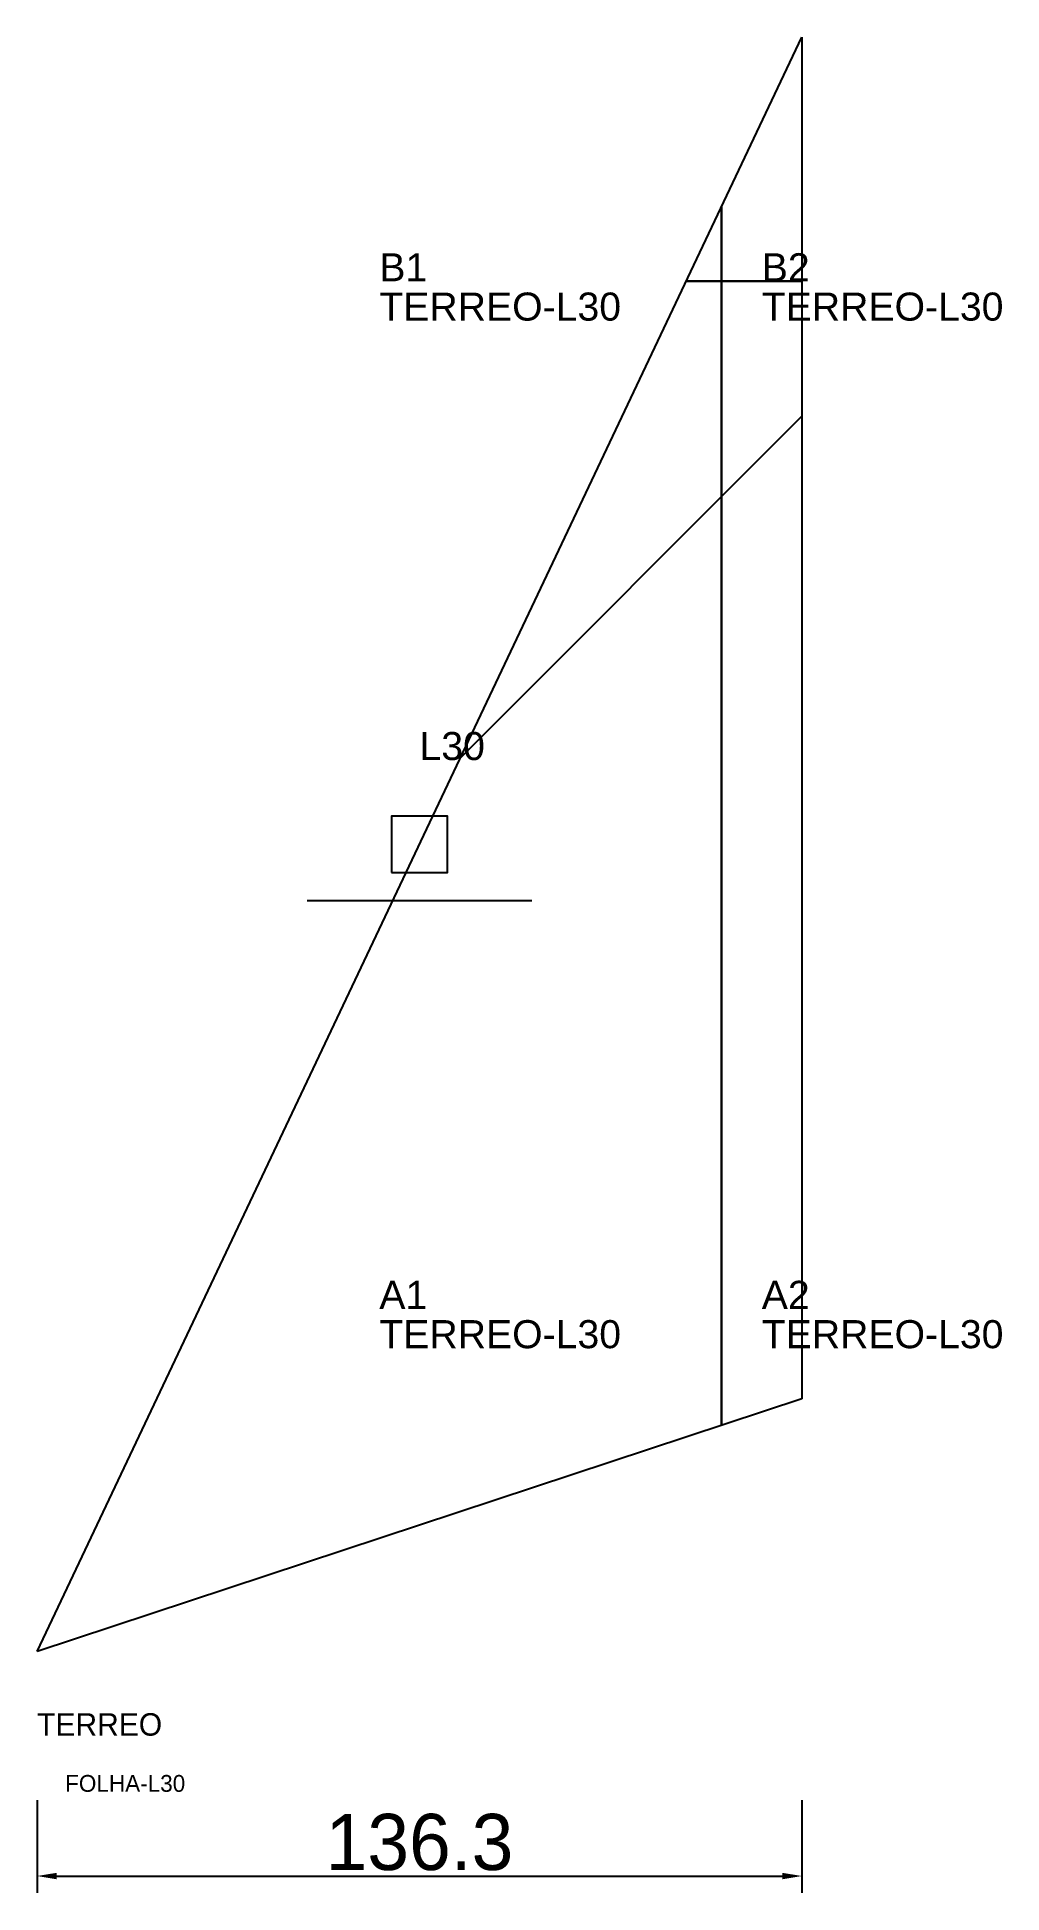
# Model space of a CAD drawing. Header units: metres. Extents: x 222 to 394, y -129 to 202.
import ezdxf

# ---------------------------------------------------------------- set-up
doc = ezdxf.new("R2010")
doc.units = ezdxf.units.M
for name, color, linetype in [('3', 3, 'CONTINUOUS'), ('AUX00', 7, 'CONTINUOUS'), ('COTA', 241, 'CONTINUOUS'), ('FOLHA', 255, 'CONTINUOUS'), ('Hachura', 251, 'CONTINUOUS'), ('NOMENCLATURA', 7, 'CONTINUOUS'), ('Nível', 160, 'CONTINUOUS'), ('Painéis', 200, 'CONTINUOUS'), ('Pilares', 5, 'CONTINUOUS'), ('SARR_2.2x7', 40, 'CONTINUOUS')]:
    doc.layers.add(name, color=color, linetype=linetype)
doc.styles.add('ARIAL', font='Arial.ttf')
doc.styles.add('STR_STANDARD', font='arial.ttf')
doc.dimstyles.new('EZ DXF', dxfattribs={"dimtxt": 10, "dimasz": 3.5, "dimexe": 3, "dimexo": 1.5, "dimgap": 1, "dimtad": 1, "dimdec": 1, "dimdsep": 46, "dimcen": 2.5, "dimazin": 3, "dimtfac": 1, "dimtmove": 0, "dimatfit": 3})

msp = doc.modelspace()

# ---------------------------------------------------------------- hatches: boundary and pattern name
at = {"layer": 'Hachura'}
h = msp.add_hatch(dxfattribs=at)
h.set_pattern_fill('ANSI31', scale=50)
h.paths.add_polyline_path([(222.2, -85.99), (358.51, 201.5), (358.51, -41)])
h = msp.add_hatch(dxfattribs=at)
h.set_pattern_fill('ANSI31', scale=50)
h.paths.add_polyline_path([(222.2, -85.99), (358.51, 201.5), (358.51, -41)])

# ---------------------------------------------------------------- linework, layer by layer
at = {"layer": '3'}
for points in [[(344.2, -45.72), (344.2, 171.32)], [(344.2, -45.72), (344.2, 171.32)], [(337.89, 158.01), (358.51, 158.01)], [(337.89, 158.01), (358.51, 158.01)]]:
    msp.add_lwpolyline(points, close=True, dxfattribs=at)
at = {"layer": 'Painéis', "color": 200}
for p, q in [((222.2, -85.99), (358.51, 201.5)), ((222.2, -85.99), (358.51, 201.5)), ((358.51, 201.5), (358.51, -41)), ((358.51, 201.5), (358.51, -41)), ((358.51, -41), (222.2, -85.99)), ((358.51, -41), (222.2, -85.99))]:
    msp.add_line(p, q, dxfattribs=at)
at = {"layer": 'Pilares'}
msp.add_lwpolyline([(285.36, 52.75), (295.36, 52.75), (295.36, 62.75), (285.36, 62.75)], close=True, dxfattribs=at)
msp.add_lwpolyline([(285.36, 52.75), (295.36, 52.75), (295.36, 62.75), (285.36, 62.75)], close=True, dxfattribs=at)
at = {"layer": 'SARR_2.2x7'}
msp.add_line((270.36, 47.75), (310.36, 47.75), dxfattribs=at)
msp.add_line((270.36, 47.75), (310.36, 47.75), dxfattribs=at)

# ---------------------------------------------------------------- texts
at = {"layer": '3', "style": 'STR_STANDARD'}
for s, p in [('B1', (283.2, 158.01)), ('B1', (283.2, 158.01)), ('B2', (351.36, 158.01)), ('B2', (351.36, 158.01)), ('A1', (283.2, -24.99)), ('A1', (283.2, -24.99)), ('A2', (351.36, -24.99)), ('A2', (351.36, -24.99))]:
    msp.add_text(s, height=5, dxfattribs=at).set_placement(p)
at = {"layer": 'AUX00', "style": 'STR_STANDARD'}
for p in [(283.2, 151.01), (283.2, 151.01), (351.36, 151.01), (351.36, 151.01), (283.2, -31.99), (283.2, -31.99), (351.36, -31.99), (351.36, -31.99)]:
    msp.add_text('TERREO-L30', height=5, dxfattribs=at).set_placement(p)
at = {"layer": 'FOLHA'}
msp.add_text('FOLHA-L30', height=3, dxfattribs=at).set_placement((227.2, -110.99))
msp.add_text('FOLHA-L30', height=3, dxfattribs=at).set_placement((227.2, -110.99))
at = {"layer": 'NOMENCLATURA', "insert": (290.36, 77.75), "char_height": 5, "attachment_point": 1, "style": 'ARIAL'}
msp.add_mtext('L30', dxfattribs=at)
msp.add_mtext('L30', dxfattribs=at)
at = {"layer": 'Nível'}
msp.add_text('TERREO', height=4, dxfattribs=at).set_placement((222.2, -100.99))
msp.add_text('TERREO', height=4, dxfattribs=at).set_placement((222.2, -100.99))

# ---------------------------------------------------------------- dimensions: what is measured, and where the dimension line sits
at = {"layer": 'COTA'}
msp.add_linear_dim(base=(222.2, -125.99), p1=(222.2, -110.99), p2=(358.51, -110.99), dimstyle='EZ DXF', dxfattribs=at).render()
msp.add_linear_dim(base=(222.2, -125.99), p1=(222.2, -110.99), p2=(358.51, -110.99), dimstyle='EZ DXF', dxfattribs=at).render()

doc.saveas('drawing.dxf')
